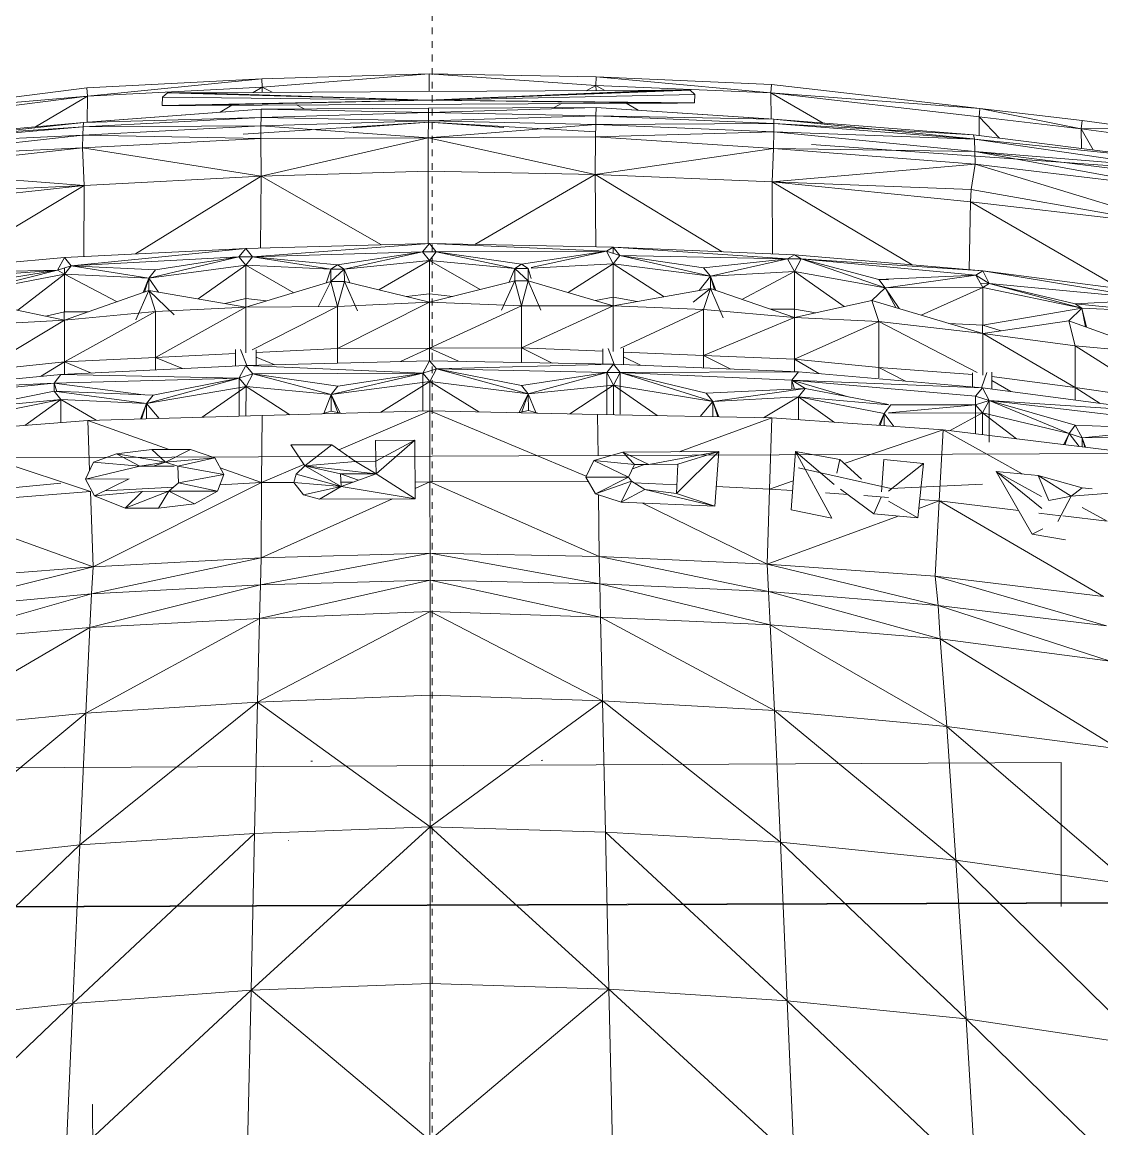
# Model space of a CAD drawing. Header units: inches. Extents: x -4830 to -242, y 9551 to 12925.
# Drawn here: x -4174.17 to -4154.26, y 10722.81 to 10743.21 of the extents above; entities that cross this region are included whole.
import ezdxf

# ---------------------------------------------------------------- set-up
doc = ezdxf.new("R2010")
doc.units = ezdxf.units.IN
doc.header["$MEASUREMENT"] = 0
doc.linetypes.add('Aligning Line 1_8_', pattern=[0.25, 0.125, -0.125])
for name, color, linetype, lineweight in [('0-1', 7, 'Continuous', 5), ('0-2', 7, 'Continuous', 9), ('A-GENM', 5, 'Continuous', 9), ('G-ANNO-SYMB-1', 147, 'Aligning Line 1_8_', 9)]:
    doc.layers.add(name, color=color, linetype=linetype, lineweight=lineweight)

# ---------------------------------------------------------------- blocks, each defined once
blk = doc.blocks.new('Land_Rover_Evoque_-_SUV_Car_Vehicle_Automobile_13067 - Land Rover EVOQUE_dwg-V132-FLOOR PLAN - 2ND FLOOR')
at = {"layer": 'A-GENM'}
for p, q in [((-0.07666, 2.589), (0.00157, 2.59135)), ((0.00157, 2.59135), (-0.07653, 2.58509)), ((0.00157, 2.59135), (0.07983, 2.5898)), ((0.00157, 2.59135), (0.00157, 2.58301)), ((0.00157, 2.59135), (0.07968, 2.58585)), ((0.07983, 2.5898), (0.07968, 2.58585)), ((0.07983, 2.5898), (0.16174, 2.58627)), ((0.07983, 2.5898), (0.1615, 2.58237)), ((-0.15858, 2.58469), (-0.25614, 2.57246)), ((-0.07666, 2.589), (-0.15858, 2.58469)), ((-0.15858, 2.58469), (-0.15833, 2.58076)), ((-0.07666, 2.589), (-0.15833, 2.58076)), ((-0.15833, 2.58076), (-0.07653, 2.58509)), ((-0.0807, 2.58259), (-0.07653, 2.58509)), ((-0.07666, 2.589), (-0.07653, 2.58509)), ((-0.07653, 2.58509), (-0.07654, 2.58261)), ((-0.07653, 2.58509), (-0.07181, 2.58264)), ((0.07502, 2.58338), (0.07968, 2.58585)), ((0.07968, 2.58585), (0.07969, 2.5834)), ((0.07968, 2.58585), (0.0838, 2.58342)), ((0.07968, 2.58585), (0.1615, 2.58237)), ((0.16174, 2.58627), (0.1615, 2.58237)), ((0.16174, 2.58627), (0.25932, 2.57505)), ((-0.25614, 2.57246), (-0.15833, 2.58076)), ((-0.2559, 2.56855), (-0.15833, 2.58076)), ((-0.18265, 2.56651), (-0.15833, 2.58076)), ((-0.15833, 2.58076), (-0.15843, 2.56861)), ((-0.1231, 2.58043), (-0.12327, 2.57643)), ((-0.12089, 2.5824), (-0.1231, 2.58043)), ((0.0013, 2.57903), (-0.1231, 2.58043)), ((0.0013, 2.57903), (-0.1231, 2.58043)), ((-0.11524, 2.58242), (-0.12089, 2.5824)), ((0.0013, 2.57903), (-0.12089, 2.5824)), ((0.0013, 2.57903), (-0.12089, 2.5824)), ((-0.10751, 2.58246), (-0.11524, 2.58242)), ((0.0013, 2.57903), (-0.11524, 2.58242)), ((0.0013, 2.57903), (-0.11524, 2.58242)), ((0.11033, 2.58356), (-0.10751, 2.58246)), ((0.0013, 2.57903), (-0.10751, 2.58246)), ((0.0013, 2.57903), (-0.10751, 2.58246)), ((0.12369, 2.58361), (0.0013, 2.57903)), ((0.12369, 2.58361), (0.0013, 2.57903)), ((0.11807, 2.5836), (0.0013, 2.57903)), ((0.11807, 2.5836), (0.0013, 2.57903)), ((0.0013, 2.57903), (0.11033, 2.58356)), ((0.0013, 2.57903), (0.11033, 2.58356)), ((0.0013, 2.57903), (0.12589, 2.58166)), ((0.0013, 2.57903), (0.12589, 2.58166)), ((0.11807, 2.5836), (0.11033, 2.58356)), ((0.12369, 2.58361), (0.11807, 2.5836)), ((0.12369, 2.58361), (0.12589, 2.58166)), ((0.12589, 2.58166), (0.12573, 2.57766)), ((0.25932, 2.57505), (0.1615, 2.58237)), ((0.16161, 2.57019), (0.1615, 2.58237)), ((0.1615, 2.58237), (0.186, 2.56826)), ((0.1615, 2.58237), (0.25907, 2.57112)), ((-0.07701, 2.57478), (-0.16017, 2.5685)), ((-0.07701, 2.57478), (-0.15998, 2.56853)), ((0.0013, 2.57903), (-0.12327, 2.57643)), ((0.0013, 2.57903), (-0.12327, 2.57643)), ((-0.12327, 2.57643), (-0.12108, 2.57642)), ((0.0013, 2.57903), (-0.12108, 2.57642)), ((0.0013, 2.57903), (-0.12108, 2.57642)), ((-0.12108, 2.57642), (-0.11544, 2.57646)), ((0.0013, 2.57903), (-0.11544, 2.57646)), ((0.0013, 2.57903), (-0.11544, 2.57646)), ((-0.11544, 2.57646), (-0.10771, 2.57649)), ((0.0013, 2.57903), (-0.10771, 2.57649)), ((0.0013, 2.57903), (-0.10771, 2.57649)), ((-0.10771, 2.57649), (0.11012, 2.57756)), ((-0.09612, 2.57334), (-0.09074, 2.57657)), ((-0.07701, 2.57478), (-0.07707, 2.57081)), ((-0.07701, 2.57478), (0.00141, 2.57519)), ((-0.07701, 2.57478), (0.00134, 2.57514)), ((-0.07701, 2.57478), (0.00128, 2.57318)), ((-0.06044, 2.57672), (-0.05693, 2.57489)), ((0.07971, 2.57553), (0.00128, 2.57318)), ((0.00134, 2.57514), (0.00128, 2.57318)), ((0.0013, 2.57903), (0.11012, 2.57756)), ((0.0013, 2.57903), (0.11012, 2.57756)), ((0.0013, 2.57903), (0.11786, 2.57759)), ((0.0013, 2.57903), (0.11786, 2.57759)), ((0.0013, 2.57903), (0.12351, 2.57764)), ((0.0013, 2.57903), (0.12351, 2.57764)), ((0.0013, 2.57903), (0.12573, 2.57766)), ((0.0013, 2.57903), (0.12573, 2.57766)), ((0.00134, 2.57514), (0.07971, 2.57553)), ((0.07971, 2.57553), (0.00141, 2.57519)), ((0.06007, 2.57545), (0.06362, 2.57733)), ((0.07971, 2.57553), (0.07965, 2.57161)), ((0.07971, 2.57553), (0.16279, 2.57014)), ((0.07971, 2.57553), (0.16285, 2.57008)), ((0.09388, 2.57748), (0.09936, 2.57426)), ((0.11012, 2.57756), (0.11786, 2.57759)), ((0.11786, 2.57759), (0.12351, 2.57764)), ((0.12351, 2.57764), (0.12573, 2.57766)), ((0.25932, 2.57505), (0.25907, 2.57112)), ((0.25932, 2.57505), (0.30719, 2.5694)), ((0.25932, 2.57505), (0.30671, 2.5655)), ((-0.16033, 2.5665), (-0.07707, 2.57081)), ((-0.16017, 2.5685), (-0.07707, 2.57081)), ((-0.07707, 2.57081), (-0.07712, 2.56689)), ((-0.07712, 2.56689), (0.00123, 2.56921)), ((-0.07707, 2.57081), (0.00128, 2.57318)), ((-0.07707, 2.57081), (0.00123, 2.56921)), ((0.00117, 2.56135), (0.00123, 2.56921)), ((0.00128, 2.57318), (0.00123, 2.56921)), ((0.07965, 2.57161), (0.00123, 2.56921)), ((0.00123, 2.56921), (0.07959, 2.56763)), ((0.00128, 2.57318), (0.07965, 2.57161)), ((0.07965, 2.57161), (0.07959, 2.56763)), ((0.07965, 2.57161), (0.16285, 2.57008)), ((0.07965, 2.57161), (0.16292, 2.56809)), ((0.16279, 2.57014), (0.16021, 2.57025)), ((0.2562, 2.56081), (0.16279, 2.57014)), ((0.16285, 2.57008), (0.25637, 2.56273)), ((0.16285, 2.57008), (0.2562, 2.56081)), ((0.16285, 2.57008), (0.16292, 2.56809)), ((0.25907, 2.56239), (0.25907, 2.57112)), ((0.25907, 2.57112), (0.26851, 2.56119)), ((0.25907, 2.57112), (0.30671, 2.5655)), ((0.30719, 2.5694), (0.30671, 2.5655)), ((0.30719, 2.5694), (0.33419, 2.56566)), ((-0.25422, 2.55821), (-0.16033, 2.5665)), ((-0.16017, 2.5685), (-0.25367, 2.56022)), ((-0.25367, 2.56022), (-0.16033, 2.5665)), ((-0.15998, 2.56853), (-0.25335, 2.55829)), ((-0.16017, 2.5685), (-0.25335, 2.55829)), ((-0.1604, 2.56254), (-0.07712, 2.56689)), ((-0.16033, 2.5665), (-0.1604, 2.56254)), ((-0.16017, 2.5685), (-0.16033, 2.5665)), ((-0.16033, 2.5665), (-0.07712, 2.56689)), ((0.00146, 2.56864), (-0.08548, 2.56305)), ((-0.07712, 2.56097), (-0.07712, 2.56689)), ((0.00117, 2.56135), (-0.07712, 2.56689)), ((-0.03389, 2.56594), (0.00146, 2.56864)), ((0.00117, 2.56135), (0.07959, 2.56763)), ((0.03651, 2.56623), (0.00146, 2.56864)), ((0.00146, 2.56864), (0.07943, 2.5642)), ((0.07948, 2.56174), (0.07959, 2.56763)), ((0.07948, 2.56174), (0.16285, 2.56414)), ((0.16292, 2.56809), (0.07959, 2.56763)), ((0.07959, 2.56763), (0.16285, 2.56414)), ((0.1628, 2.55628), (0.16285, 2.56414)), ((0.16292, 2.56809), (0.16285, 2.56414)), ((0.25681, 2.56073), (0.16285, 2.56414)), ((0.16285, 2.56414), (0.25701, 2.55486)), ((0.16292, 2.56809), (0.25637, 2.56273)), ((0.16292, 2.56809), (0.25681, 2.56073)), ((0.33419, 2.56566), (0.30671, 2.5655)), ((0.30681, 2.55635), (0.30671, 2.5655)), ((0.30671, 2.5655), (0.31234, 2.55565)), ((0.30671, 2.5655), (0.33468, 2.56172)), ((-0.25451, 2.55229), (-0.1604, 2.56254)), ((-0.25422, 2.55821), (-0.1604, 2.56254)), ((-0.16057, 2.55665), (-0.1604, 2.56254)), ((-0.16057, 2.55665), (-0.07712, 2.56097)), ((-0.07712, 2.56097), (-0.1604, 2.56254)), ((-0.07712, 2.56097), (0.00117, 2.56135)), ((-0.07712, 2.56097), (-0.07702, 2.54336)), ((0.00117, 2.56135), (-0.07702, 2.54336)), ((0.00117, 2.56135), (0.00116, 2.54569)), ((0.00117, 2.56135), (0.07948, 2.56174)), ((0.00117, 2.56135), (0.07933, 2.54413)), ((0.07948, 2.56174), (0.07933, 2.54413)), ((0.07948, 2.56174), (0.1628, 2.55628)), ((0.25637, 2.56273), (0.3455, 2.55145)), ((0.25637, 2.56273), (0.25681, 2.56073)), ((0.25681, 2.56073), (0.25701, 2.55486)), ((0.25681, 2.56073), (0.3455, 2.55145)), ((0.25681, 2.56073), (0.34764, 2.54751)), ((-0.25482, 2.5464), (-0.16057, 2.55665)), ((-0.16057, 2.55665), (-0.25451, 2.55229)), ((-0.16057, 2.55665), (-0.15985, 2.53905)), ((-0.16057, 2.55665), (-0.07702, 2.54336)), ((0.1628, 2.55628), (0.07933, 2.54413)), ((0.1628, 2.55628), (0.16218, 2.54067)), ((0.1628, 2.55628), (0.25719, 2.54894)), ((0.1628, 2.55628), (0.25701, 2.55486)), ((0.1805, 2.5582), (0.34726, 2.54644)), ((0.25719, 2.54894), (0.25701, 2.55486)), ((0.35146, 2.53769), (0.25701, 2.55486)), ((0.25701, 2.55486), (0.34764, 2.54751)), ((0.25701, 2.55486), (0.34955, 2.54358)), ((0.25719, 2.54894), (0.16218, 2.54067)), ((0.25719, 2.54894), (0.2552, 2.53718)), ((0.25719, 2.54894), (0.35146, 2.53769)), ((0.25719, 2.54894), (0.35217, 2.52006)), ((-0.25482, 2.5464), (-0.15985, 2.53905)), ((-0.15985, 2.53905), (-0.07702, 2.54336)), ((-0.13585, 2.50701), (-0.07702, 2.54336)), ((-0.07702, 2.54336), (-0.07726, 2.50976)), ((-0.07702, 2.54336), (0.00116, 2.54569)), ((-0.07702, 2.54336), (-0.02072, 2.51125)), ((0.00117, 2.5118), (0.00116, 2.54569)), ((0.00116, 2.54569), (0.07933, 2.54413)), ((0.023, 2.51143), (0.07933, 2.54413)), ((0.07933, 2.54413), (0.07963, 2.51034)), ((0.07933, 2.54413), (0.13878, 2.50802)), ((0.07933, 2.54413), (0.16218, 2.54067)), ((-0.15985, 2.53905), (-0.25286, 2.53466)), ((-0.25262, 2.52879), (-0.15985, 2.53905)), ((-0.22438, 2.50023), (-0.15985, 2.53905)), ((-0.15985, 2.53905), (-0.15993, 2.50581)), ((0.16229, 2.50703), (0.16218, 2.54067)), ((0.16218, 2.54067), (0.22771, 2.5019)), ((0.16218, 2.54067), (0.25496, 2.53132)), ((0.16218, 2.54067), (0.2552, 2.53718)), ((0.25496, 2.53132), (0.2552, 2.53718)), ((0.35217, 2.52006), (0.2552, 2.53718)), ((0.25429, 2.49963), (0.25496, 2.53132)), ((0.25496, 2.53132), (0.32534, 2.49064)), ((0.25496, 2.53132), (0.35217, 2.52006)), ((-0.08423, 2.50958), (-0.16908, 2.50535)), ((-0.16588, 2.50143), (-0.08423, 2.50958)), ((-0.08739, 2.50563), (-0.08423, 2.50958)), ((-0.08423, 2.50958), (0.00174, 2.51184)), ((-0.08109, 2.50564), (-0.08423, 2.50958)), ((-0.08109, 2.50564), (0.00174, 2.51184)), ((-0.08109, 2.50564), (-0.00144, 2.50792)), ((-0.04127, 2.5019), (-0.00144, 2.50792)), ((-0.03811, 2.49992), (-0.00144, 2.50792)), ((-0.00144, 2.50792), (0.00174, 2.51184)), ((-0.00144, 2.50792), (0.00494, 2.50793)), ((-0.00144, 2.50792), (0.00176, 2.50399)), ((0.00174, 2.51184), (0.08768, 2.51018)), ((0.00174, 2.51184), (0.00494, 2.50793)), ((0.00174, 2.51184), (0.08456, 2.50822)), ((0.00494, 2.50793), (0.00176, 2.50399)), ((0.00494, 2.50793), (0.08456, 2.50822)), ((0.00494, 2.50793), (0.04481, 2.5022)), ((0.00494, 2.50793), (0.04166, 2.50024)), ((0.08456, 2.50822), (0.04481, 2.5022)), ((0.08456, 2.50822), (0.04941, 2.50058)), ((0.08456, 2.50822), (0.08768, 2.51018)), ((0.08456, 2.50822), (0.09091, 2.5063)), ((0.08456, 2.50822), (0.08773, 2.50236)), ((0.08768, 2.51018), (0.17256, 2.50659)), ((0.08768, 2.51018), (0.09091, 2.5063)), ((0.08768, 2.51018), (0.16936, 2.50463)), ((0.08768, 2.51018), (0.08768, 2.50727)), ((-0.16908, 2.50535), (-0.25719, 2.49719)), ((-0.17225, 2.49947), (-0.16908, 2.50535)), ((-0.16588, 2.50143), (-0.16908, 2.50535)), ((-0.16588, 2.50143), (-0.08739, 2.50563)), ((-0.12964, 2.49571), (-0.08739, 2.50563)), ((-0.12964, 2.49571), (-0.0842, 2.50173)), ((-0.12648, 2.49961), (-0.08739, 2.50563)), ((-0.0842, 2.50173), (-0.10649, 2.48592)), ((-0.08739, 2.50563), (-0.08109, 2.50564)), ((-0.08739, 2.50563), (-0.0842, 2.50173)), ((-0.0842, 2.50173), (-0.08421, 2.48609)), ((-0.0842, 2.50173), (-0.08109, 2.50564)), ((-0.0842, 2.50173), (-0.0444, 2.4999)), ((-0.0842, 2.50173), (-0.06177, 2.48885)), ((-0.08109, 2.50564), (-0.04127, 2.5019)), ((-0.08109, 2.50564), (-0.0444, 2.4999)), ((-0.0444, 2.4999), (-0.04127, 2.5019)), ((-0.04127, 2.5019), (-0.03811, 2.49992)), ((-0.03811, 2.49992), (0.00176, 2.50399)), ((0.00176, 2.50399), (-0.02192, 2.49017)), ((0.00176, 2.50399), (0.00175, 2.48836)), ((0.04166, 2.50024), (0.00176, 2.50399)), ((0.00176, 2.50399), (0.02548, 2.49034)), ((0.04481, 2.5022), (0.04166, 2.50024)), ((0.04795, 2.50026), (0.04481, 2.5022)), ((0.08773, 2.50236), (0.04941, 2.50034)), ((0.08773, 2.50236), (0.06674, 2.48894)), ((0.08773, 2.50236), (0.0877, 2.48671)), ((0.09091, 2.5063), (0.08773, 2.50236)), ((0.1332, 2.49666), (0.08773, 2.50236)), ((0.08773, 2.50236), (0.11162, 2.48699)), ((0.09091, 2.5063), (0.13, 2.50055)), ((0.09091, 2.5063), (0.16936, 2.50463)), ((0.09091, 2.5063), (0.1332, 2.49666)), ((0.16936, 2.50463), (0.13, 2.50055)), ((0.16936, 2.50463), (0.1332, 2.49666)), ((0.16936, 2.50463), (0.17256, 2.50659)), ((0.16936, 2.50463), (0.17575, 2.50464)), ((0.16936, 2.50463), (0.17257, 2.49879)), ((0.17256, 2.50659), (0.26065, 2.49909)), ((0.17256, 2.50659), (0.17575, 2.50464)), ((0.17575, 2.50464), (0.17257, 2.49879)), ((0.17575, 2.50464), (0.21198, 2.495)), ((0.17575, 2.50464), (0.26065, 2.49909)), ((0.17575, 2.50464), (0.25748, 2.49713)), ((0.17575, 2.50464), (0.21504, 2.49108)), ((-0.17225, 2.49947), (-0.25719, 2.49719)), ((-0.17225, 2.49947), (-0.25718, 2.49329)), ((-0.2115, 2.48953), (-0.17225, 2.49947)), ((-0.2115, 2.48953), (-0.16905, 2.49752)), ((-0.20844, 2.49344), (-0.17225, 2.49947)), ((-0.16905, 2.49752), (-0.19093, 2.48065)), ((-0.17225, 2.49947), (-0.16588, 2.50143)), ((-0.17225, 2.49947), (-0.16905, 2.49752)), ((-0.16908, 2.50045), (-0.16909, 2.49752)), ((-0.16905, 2.49752), (-0.16907, 2.4799)), ((-0.16905, 2.49752), (-0.16588, 2.50143)), ((-0.16905, 2.49752), (-0.12964, 2.49571)), ((-0.16905, 2.49752), (-0.14445, 2.48462)), ((-0.16588, 2.50143), (-0.12648, 2.49961)), ((-0.16588, 2.50143), (-0.12964, 2.49571)), ((-0.12964, 2.49571), (-0.12648, 2.49961)), ((-0.0444, 2.4999), (-0.0466, 2.49339)), ((-0.0444, 2.4999), (-0.03811, 2.49992)), ((-0.0444, 2.4999), (-0.04437, 2.49406)), ((-0.03811, 2.49992), (-0.04437, 2.49406)), ((-0.03811, 2.49992), (-0.03805, 2.49406)), ((-0.03811, 2.49992), (-0.03556, 2.49346)), ((0.04166, 2.50024), (0.03909, 2.49373)), ((0.04795, 2.50026), (0.04166, 2.50024)), ((0.04166, 2.50024), (0.04166, 2.49437)), ((0.04166, 2.50024), (0.04801, 2.49442)), ((0.04795, 2.50026), (0.04801, 2.49442)), ((0.04795, 2.50026), (0.04941, 2.49548)), ((0.1332, 2.49666), (0.1279, 2.48986)), ((0.1332, 2.49666), (0.13, 2.50055)), ((0.17257, 2.49879), (0.1332, 2.49666)), ((0.1332, 2.49666), (0.13322, 2.4908)), ((0.1332, 2.49666), (0.13521, 2.49011)), ((0.1332, 2.49666), (0.13579, 2.48991)), ((0.17257, 2.49879), (0.14797, 2.48571)), ((0.17257, 2.49879), (0.21504, 2.49108)), ((0.17257, 2.49879), (0.19589, 2.48235)), ((0.17257, 2.49879), (0.17257, 2.48117)), ((0.25748, 2.49713), (0.21198, 2.495)), ((0.25748, 2.49713), (0.21654, 2.4913)), ((0.26065, 2.49909), (0.25748, 2.49713)), ((0.25748, 2.49713), (0.26067, 2.49128)), ((0.25748, 2.49713), (0.2636, 2.49324)), ((0.26065, 2.49909), (0.3333, 2.4896)), ((0.26065, 2.49909), (0.34213, 2.48572)), ((0.26065, 2.49909), (0.2636, 2.49324)), ((-0.12964, 2.49571), (-0.13226, 2.48891)), ((-0.12964, 2.49571), (-0.13167, 2.48912)), ((-0.12964, 2.49571), (-0.12964, 2.48983)), ((-0.12964, 2.49571), (-0.12501, 2.48905)), ((-0.04437, 2.49406), (-0.08416, 2.48216)), ((-0.05035, 2.4823), (-0.04437, 2.49406)), ((-0.04437, 2.49406), (-0.03805, 2.49406)), ((-0.04437, 2.49406), (-0.04125, 2.48233)), ((-0.03805, 2.49406), (-0.04125, 2.48233)), ((0.00181, 2.48444), (-0.03805, 2.49406)), ((-0.03805, 2.49406), (-0.03188, 2.48042)), ((0.04166, 2.49437), (0.00181, 2.48444)), ((0.04166, 2.49437), (0.03544, 2.48065)), ((0.04166, 2.49437), (0.04801, 2.49442)), ((0.04166, 2.49437), (0.04484, 2.48264)), ((0.04801, 2.49442), (0.04484, 2.48264)), ((0.04801, 2.49442), (0.08775, 2.48279)), ((0.04801, 2.49442), (0.0539, 2.48072)), ((0.21654, 2.49484), (0.21198, 2.495)), ((0.21504, 2.49108), (0.21198, 2.495)), ((0.26067, 2.49128), (0.21504, 2.49108)), ((0.26067, 2.49128), (0.23182, 2.47836)), ((0.2636, 2.49324), (0.25953, 2.49338)), ((0.2636, 2.49324), (0.26067, 2.49128)), ((0.30707, 2.48165), (0.26067, 2.49128)), ((0.26067, 2.49128), (0.26067, 2.47369)), ((0.30386, 2.48361), (0.2636, 2.49324)), ((0.30707, 2.48165), (0.2636, 2.49324)), ((0.34213, 2.48572), (0.2636, 2.49324)), ((-0.12964, 2.48983), (-0.16901, 2.47599)), ((-0.13566, 2.47613), (-0.12964, 2.48983)), ((-0.12964, 2.48983), (-0.11772, 2.47843)), ((-0.12964, 2.48983), (-0.08416, 2.48216)), ((-0.12964, 2.48983), (-0.12644, 2.48006)), ((-0.09385, 2.48379), (-0.08421, 2.48609)), ((-0.08425, 2.48609), (-0.08425, 2.48215)), ((-0.07461, 2.48501), (-0.08421, 2.48609)), ((-0.00906, 2.48706), (0.00175, 2.48836)), ((0.00172, 2.48836), (0.00172, 2.48443)), ((0.01265, 2.48714), (0.00175, 2.48836)), ((0.07939, 2.48524), (0.0877, 2.48671)), ((0.08767, 2.48671), (0.08767, 2.48279)), ((0.09896, 2.48477), (0.0877, 2.48671)), ((0.13322, 2.4908), (0.08775, 2.48279)), ((0.13322, 2.4908), (0.12521, 2.48437)), ((0.13322, 2.4908), (0.13003, 2.48098)), ((0.13322, 2.4908), (0.17261, 2.47722)), ((0.13322, 2.4908), (0.1392, 2.47712)), ((0.21504, 2.49108), (0.20882, 2.4852)), ((0.21504, 2.49108), (0.21996, 2.48189)), ((0.21504, 2.49108), (0.2215, 2.48143)), ((-0.20522, 2.48369), (-0.16901, 2.47599)), ((-0.08416, 2.48216), (-0.12644, 2.45853)), ((-0.08416, 2.48216), (-0.12644, 2.48006)), ((-0.08416, 2.48216), (-0.08417, 2.46066)), ((-0.08416, 2.48216), (-0.04125, 2.48233)), ((-0.08114, 2.46219), (-0.04125, 2.48233)), ((0.00181, 2.48444), (-0.04125, 2.46277)), ((0.00181, 2.48444), (-0.04125, 2.48233)), ((-0.04125, 2.46277), (-0.04125, 2.48233)), ((0.04484, 2.48264), (0.00181, 2.48444)), ((0.00181, 2.48444), (0.00181, 2.46292)), ((0.04484, 2.48264), (0.00181, 2.46292)), ((0.04484, 2.48264), (0.08775, 2.48279)), ((0.08775, 2.48279), (0.04484, 2.4631)), ((0.04484, 2.48264), (0.04484, 2.4631)), ((0.08775, 2.48279), (0.13003, 2.48098)), ((0.08775, 2.48279), (0.08776, 2.4613)), ((0.13003, 2.48098), (0.09118, 2.4629)), ((0.13003, 2.48098), (0.17261, 2.47722)), ((0.13003, 2.48098), (0.13004, 2.45951)), ((0.16127, 2.48113), (0.17257, 2.48117)), ((0.17253, 2.48117), (0.17252, 2.47722)), ((0.18262, 2.47943), (0.17257, 2.48117)), ((0.17261, 2.47722), (0.20882, 2.4852)), ((0.26072, 2.46977), (0.20882, 2.4852)), ((0.212, 2.47543), (0.20882, 2.4852)), ((0.30707, 2.48165), (0.26067, 2.47369)), ((0.30094, 2.47576), (0.30707, 2.48165)), ((0.34213, 2.48572), (0.30386, 2.48361)), ((0.30707, 2.48165), (0.30386, 2.48361)), ((0.34387, 2.47984), (0.30386, 2.48361)), ((0.30707, 2.48165), (0.34387, 2.47984)), ((0.30707, 2.48165), (0.30882, 2.47291)), ((0.30707, 2.48165), (0.30916, 2.47279)), ((-0.20842, 2.45238), (-0.16901, 2.47599)), ((-0.16901, 2.47599), (-0.20841, 2.47388)), ((-0.17769, 2.47783), (-0.16907, 2.4799)), ((-0.16911, 2.4799), (-0.16911, 2.47598)), ((-0.15778, 2.47994), (-0.16907, 2.4799)), ((-0.16901, 2.45643), (-0.12644, 2.48006)), ((-0.16901, 2.47599), (-0.12644, 2.48006)), ((-0.16901, 2.45643), (-0.16901, 2.47599)), ((-0.12644, 2.45853), (-0.12644, 2.48006)), ((0.17261, 2.47722), (0.13004, 2.45951)), ((0.17261, 2.47722), (0.17261, 2.45769)), ((0.17261, 2.47722), (0.212, 2.47543)), ((0.26072, 2.46977), (0.30094, 2.47576)), ((0.30094, 2.47576), (0.34366, 2.46029)), ((0.3039, 2.46404), (0.30094, 2.47576)), ((0.17261, 2.45769), (0.212, 2.47543)), ((0.212, 2.47543), (0.212, 2.45392)), ((0.212, 2.47543), (0.25811, 2.45156)), ((0.212, 2.47543), (0.26072, 2.46977)), ((0.24476, 2.47451), (0.26067, 2.47369)), ((0.26063, 2.47369), (0.26063, 2.4698)), ((0.26931, 2.47105), (0.26067, 2.47369)), ((0.26072, 2.45021), (0.26072, 2.46977)), ((0.26072, 2.46977), (0.30391, 2.4445)), ((0.26072, 2.46977), (0.3039, 2.46404)), ((-0.12644, 2.45853), (-0.08901, 2.46042)), ((-0.089, 2.45453), (-0.08901, 2.46227)), ((-0.08378, 2.45477), (-0.08662, 2.46222)), ((-0.07931, 2.4609), (-0.04125, 2.46277)), ((-0.07931, 2.45489), (-0.07931, 2.46213)), ((0.00181, 2.46292), (-0.04125, 2.46277)), ((-0.04125, 2.46277), (-0.04124, 2.4559)), ((0.00181, 2.46292), (-0.01182, 2.45668)), ((0.00181, 2.46292), (0.0018, 2.45705)), ((0.00181, 2.46292), (0.04484, 2.4631)), ((0.00181, 2.46292), (0.01542, 2.45679)), ((0.04484, 2.4631), (0.08291, 2.4615)), ((0.04484, 2.4631), (0.04484, 2.45623)), ((0.04484, 2.4631), (0.0592, 2.45595)), ((0.08292, 2.4555), (0.08291, 2.46265)), ((0.08815, 2.4554), (0.08534, 2.46272)), ((0.09261, 2.46294), (0.09262, 2.45521)), ((0.09261, 2.4611), (0.13004, 2.45951)), ((0.30391, 2.4445), (0.3039, 2.46404)), ((0.34366, 2.43876), (0.3039, 2.46404)), ((0.3039, 2.46404), (0.34366, 2.46029)), ((-0.16901, 2.45643), (-0.20842, 2.45238)), ((-0.16901, 2.45643), (-0.18031, 2.44966)), ((-0.16901, 2.45643), (-0.16902, 2.45065)), ((-0.12644, 2.45853), (-0.16901, 2.45643)), ((-0.15639, 2.45126), (-0.16901, 2.45643)), ((-0.12644, 2.45853), (-0.11382, 2.45332)), ((-0.12644, 2.45853), (-0.12644, 2.45271)), ((0.00185, 2.45705), (-0.08413, 2.45476)), ((-0.07931, 2.45869), (-0.07055, 2.45512)), ((-0.00131, 2.45117), (0.00185, 2.45705)), ((0.0878, 2.45541), (0.00185, 2.45705)), ((0.00504, 2.45317), (0.00185, 2.45705)), ((0.00504, 2.45317), (0.0878, 2.45541)), ((0.0847, 2.45149), (0.0878, 2.45541)), ((0.17451, 2.45182), (0.0878, 2.45541)), ((0.091, 2.4515), (0.0878, 2.45541)), ((0.09261, 2.45885), (0.10046, 2.45489)), ((0.13004, 2.45951), (0.17261, 2.45769)), ((0.13004, 2.45951), (0.13004, 2.45366)), ((0.13004, 2.45951), (0.14272, 2.45314)), ((0.17261, 2.45769), (0.212, 2.45392)), ((0.17261, 2.45769), (0.17261, 2.4519)), ((0.17261, 2.45769), (0.1839, 2.451)), ((-0.1708, 2.45056), (-0.25683, 2.44243)), ((-0.17388, 2.4466), (-0.1708, 2.45056)), ((-0.08413, 2.45476), (-0.1708, 2.45056)), ((-0.0873, 2.44887), (-0.1708, 2.45056)), ((-0.08725, 2.44896), (-0.08413, 2.45476)), ((-0.08097, 2.45089), (-0.08701, 2.44896)), ((-0.08097, 2.45089), (-0.08413, 2.45476)), ((-0.00131, 2.45117), (-0.08413, 2.45476)), ((-0.08097, 2.45089), (-0.08409, 2.445)), ((-0.08097, 2.45089), (-0.00131, 2.45117)), ((-0.08097, 2.45089), (-0.04113, 2.44516)), ((-0.08097, 2.45089), (-0.04425, 2.4412)), ((-0.04425, 2.4412), (-0.00131, 2.45117)), ((-0.00131, 2.45117), (-0.04113, 2.44516)), ((-0.00133, 2.43354), (-0.00131, 2.45117)), ((-0.00131, 2.45117), (0.00504, 2.45317)), ((-0.00131, 2.45117), (0.00188, 2.44728)), ((0.00504, 2.45317), (0.00188, 2.44728)), ((0.00504, 2.45317), (0.0449, 2.44547)), ((0.00504, 2.45317), (0.0847, 2.45149)), ((0.00504, 2.45317), (0.04802, 2.44154)), ((0.0847, 2.45149), (0.0449, 2.44547)), ((0.0847, 2.45149), (0.04802, 2.44154)), ((0.0847, 2.45149), (0.08469, 2.43195)), ((0.091, 2.4515), (0.0847, 2.45149)), ((0.0847, 2.45149), (0.08783, 2.44561)), ((0.091, 2.4515), (0.08783, 2.44561)), ((0.091, 2.4515), (0.17451, 2.45182)), ((0.091, 2.4515), (0.091, 2.43195)), ((0.091, 2.4515), (0.13121, 2.44187)), ((0.17131, 2.44788), (0.091, 2.4515)), ((0.091, 2.4515), (0.1344, 2.43797)), ((0.17131, 2.44788), (0.17451, 2.45182)), ((0.17451, 2.45182), (0.26051, 2.44431)), ((0.212, 2.45392), (0.25582, 2.45058)), ((0.212, 2.45392), (0.212, 2.44896)), ((0.212, 2.45392), (0.22447, 2.44746)), ((0.25582, 2.45135), (0.25582, 2.44472)), ((0.26259, 2.45157), (0.26001, 2.44433)), ((0.26489, 2.45166), (0.26489, 2.44373)), ((-0.17388, 2.4466), (-0.25683, 2.44243)), ((-0.17388, 2.4466), (-0.25364, 2.4385)), ((-0.17388, 2.4466), (-0.0873, 2.44887)), ((-0.17388, 2.4466), (-0.17386, 2.44273)), ((-0.17388, 2.4466), (-0.13206, 2.4411)), ((-0.17388, 2.4466), (-0.17262, 2.44268)), ((-0.0873, 2.44887), (-0.13065, 2.43702)), ((-0.13065, 2.43702), (-0.08409, 2.445)), ((-0.0873, 2.44887), (-0.12747, 2.44092)), ((-0.10456, 2.43054), (-0.08409, 2.445)), ((-0.08729, 2.43128), (-0.0873, 2.44887)), ((-0.0873, 2.44887), (-0.08409, 2.445)), ((-0.08409, 2.445), (-0.08414, 2.43111)), ((-0.06361, 2.43168), (-0.08409, 2.445)), ((-0.04425, 2.4412), (-0.08409, 2.445)), ((-0.04425, 2.4412), (0.00188, 2.44728)), ((-0.04425, 2.4412), (-0.04113, 2.44516)), ((-0.02101, 2.43288), (0.00188, 2.44728)), ((0.00188, 2.44728), (0.00186, 2.43353)), ((0.04802, 2.44154), (0.00188, 2.44728)), ((0.0248, 2.43305), (0.00188, 2.44728)), ((0.04802, 2.44154), (0.0449, 2.44547)), ((0.04802, 2.44154), (0.08783, 2.44561)), ((0.06737, 2.43216), (0.08783, 2.44561)), ((0.1344, 2.43797), (0.08783, 2.44561)), ((0.10827, 2.43132), (0.08783, 2.44561)), ((0.08783, 2.44561), (0.08786, 2.43173)), ((0.17131, 2.44369), (0.17131, 2.44788)), ((0.17131, 2.44788), (0.17263, 2.44375)), ((0.17131, 2.44369), (0.17131, 2.44788)), ((0.17131, 2.44788), (0.17758, 2.44398)), ((0.17131, 2.44788), (0.19831, 2.44001)), ((0.17131, 2.44788), (0.25732, 2.44039)), ((0.17131, 2.44788), (0.26051, 2.44431)), ((0.26489, 2.44966), (0.30391, 2.4445)), ((0.26489, 2.44777), (0.2738, 2.44255)), ((-0.17386, 2.44273), (-0.21385, 2.43475)), ((-0.17386, 2.44273), (-0.12747, 2.44092)), ((-0.17386, 2.44273), (-0.13065, 2.43702)), ((-0.17386, 2.44273), (-0.17078, 2.43882)), ((-0.13065, 2.43702), (-0.12747, 2.44092)), ((-0.04775, 2.43235), (-0.04425, 2.4412)), ((-0.04423, 2.4334), (-0.04425, 2.4412)), ((-0.04425, 2.4412), (-0.04117, 2.43276)), ((-0.04425, 2.4412), (-0.04003, 2.43252)), ((0.04802, 2.44154), (0.04377, 2.43282)), ((0.04802, 2.44154), (0.04493, 2.43307)), ((0.05149, 2.43274), (0.04802, 2.44154)), ((0.04802, 2.44154), (0.04805, 2.43374)), ((0.17758, 2.44398), (0.13121, 2.44187)), ((0.1344, 2.43797), (0.13121, 2.44187)), ((0.17758, 2.44398), (0.1344, 2.43797)), ((0.1344, 2.43797), (0.17452, 2.44008)), ((0.15801, 2.43031), (0.17452, 2.44008)), ((0.17452, 2.44008), (0.17444, 2.42936)), ((0.17758, 2.44398), (0.17452, 2.44008)), ((0.21454, 2.4324), (0.17452, 2.44008)), ((0.19133, 2.42818), (0.17452, 2.44008)), ((0.21654, 2.43641), (0.17452, 2.44008)), ((0.17758, 2.44398), (0.21654, 2.43652)), ((0.25732, 2.44039), (0.26051, 2.44431)), ((0.25732, 2.44039), (0.26372, 2.43845)), ((0.25732, 2.44039), (0.25734, 2.43645)), ((0.34689, 2.43288), (0.26051, 2.44431)), ((0.26372, 2.43845), (0.26051, 2.44431)), ((0.30391, 2.4445), (0.3039, 2.43857)), ((0.30391, 2.4445), (0.31567, 2.43701)), ((0.30391, 2.4445), (0.34366, 2.43876)), ((-0.17078, 2.43882), (-0.21385, 2.43475)), ((-0.21077, 2.43083), (-0.17078, 2.43882)), ((-0.18764, 2.42678), (-0.17078, 2.43882)), ((-0.13065, 2.43702), (-0.17078, 2.43882)), ((-0.15425, 2.42916), (-0.17078, 2.43882)), ((-0.17078, 2.43882), (-0.17072, 2.42808)), ((-0.13065, 2.43702), (-0.13349, 2.42974)), ((-0.13065, 2.43702), (-0.13297, 2.42975)), ((-0.13065, 2.43702), (-0.13064, 2.42982)), ((-0.13065, 2.43702), (-0.1247, 2.42998)), ((0.1344, 2.43797), (0.12846, 2.43091)), ((0.1344, 2.43797), (0.13443, 2.43079)), ((0.1344, 2.43797), (0.13671, 2.43074)), ((0.1344, 2.43797), (0.13723, 2.43073)), ((0.21454, 2.4324), (0.2176, 2.43632)), ((0.25734, 2.43645), (0.21654, 2.43259)), ((0.25734, 2.43645), (0.2176, 2.43632)), ((0.25731, 2.4228), (0.25734, 2.43645)), ((0.26372, 2.43845), (0.25734, 2.43645)), ((0.25734, 2.43645), (0.26054, 2.43257)), ((0.26372, 2.43845), (0.26054, 2.43257)), ((0.26372, 2.43845), (0.2637, 2.4189)), ((0.26372, 2.43845), (0.30398, 2.42687)), ((0.34396, 2.42896), (0.26372, 2.43845)), ((0.26372, 2.43845), (0.30104, 2.42293)), ((0.26372, 2.43845), (0.34689, 2.43288)), ((-0.2382, 2.42289), (-0.15808, 2.42906)), ((-0.2382, 2.42289), (-0.15808, 2.42906)), ((-0.07652, 2.43132), (-0.15808, 2.42906)), ((-0.15808, 2.42906), (-0.07652, 2.43132)), ((-0.15726, 2.40579), (-0.15808, 2.42906)), ((-0.1201, 2.4155), (-0.15808, 2.42906)), ((-0.07678, 2.40003), (-0.07652, 2.43132)), ((0.00194, 2.43353), (-0.07652, 2.43132)), ((-0.07652, 2.43132), (0.00194, 2.43353)), ((-0.04423, 2.4334), (-0.04857, 2.43211)), ((-0.04423, 2.4334), (-0.03927, 2.43237)), ((-0.04067, 2.4154), (0.00194, 2.43353)), ((0.08042, 2.43188), (0.00194, 2.43353)), ((0.07515, 2.40293), (0.00194, 2.43353)), ((0.00199, 2.40029), (0.00194, 2.43353)), ((0.00194, 2.43353), (0.08042, 2.43188)), ((0.04805, 2.43374), (0.04307, 2.43267)), ((0.04805, 2.43374), (0.0524, 2.43247)), ((0.16195, 2.43023), (0.08042, 2.43188)), ((0.08063, 2.41252), (0.08042, 2.43188)), ((0.08042, 2.43188), (0.16195, 2.43023)), ((0.11865, 2.41441), (0.16195, 2.43023)), ((0.1609, 2.39698), (0.16195, 2.43023)), ((0.2421, 2.42465), (0.16195, 2.43023)), ((0.16195, 2.43023), (0.2421, 2.42465)), ((0.21454, 2.4324), (0.21201, 2.42674)), ((0.21268, 2.4267), (0.21454, 2.4324)), ((0.21455, 2.42657), (0.21454, 2.4324)), ((0.21454, 2.4324), (0.21913, 2.42625)), ((0.21654, 2.43241), (0.26054, 2.43257)), ((0.24515, 2.42428), (0.26054, 2.43257)), ((0.26054, 2.43257), (0.26053, 2.42241)), ((0.30104, 2.42293), (0.26054, 2.43257)), ((0.27651, 2.42047), (0.26054, 2.43257)), ((0.19586, 2.40889), (0.2421, 2.42465)), ((0.24031, 2.39141), (0.2421, 2.42465)), ((0.32001, 2.41517), (0.2421, 2.42465)), ((0.27907, 2.40404), (0.2421, 2.42465)), ((0.2421, 2.42465), (0.32001, 2.41517)), ((0.30104, 2.42293), (0.30398, 2.42687)), ((0.3501, 2.42509), (0.30398, 2.42687)), ((0.30717, 2.42099), (0.30398, 2.42687)), ((0.3501, 2.42509), (0.30717, 2.42099)), ((-0.2382, 2.42289), (-0.15691, 2.3958)), ((-0.00503, 2.41982), (-0.02343, 2.41975)), ((-0.02343, 2.41975), (-0.02333, 2.40999)), ((-0.00503, 2.41982), (-0.02333, 2.40999)), ((-0.00503, 2.41982), (-0.02323, 2.4041)), ((-0.00503, 2.41982), (-0.00496, 2.39245)), ((0.30104, 2.42293), (0.29869, 2.41777)), ((0.29914, 2.41771), (0.30104, 2.42293)), ((0.30717, 2.42099), (0.30104, 2.42293)), ((0.3058, 2.4169), (0.30104, 2.42293)), ((0.30717, 2.42099), (0.34692, 2.42115)), ((0.30717, 2.42099), (0.30718, 2.41673)), ((0.30717, 2.42099), (0.30843, 2.41658)), ((0.30717, 2.42099), (0.30872, 2.41655)), ((-0.44708, 2.41074), (0.44898, 2.41403)), ((-0.12823, 2.41546), (-0.14466, 2.41347)), ((-0.11011, 2.41554), (-0.12823, 2.41546)), ((-0.12823, 2.41546), (-0.12183, 2.40963)), ((-0.11011, 2.41554), (-0.12183, 2.40963)), ((-0.11011, 2.41554), (-0.0987, 2.41165)), ((-0.04396, 2.41771), (-0.06319, 2.41767)), ((-0.05658, 2.40789), (-0.06319, 2.41767)), ((-0.05658, 2.40789), (-0.04396, 2.41771)), ((-0.03288, 2.40994), (-0.04396, 2.41771)), ((0.09221, 2.41431), (0.07874, 2.41037)), ((0.13719, 2.41449), (0.09221, 2.41431)), ((0.09776, 2.40845), (0.09221, 2.41431)), ((0.10444, 2.40848), (0.09221, 2.41431)), ((0.13719, 2.41449), (0.10444, 2.40848)), ((0.1174, 2.39484), (0.13719, 2.41449)), ((0.11806, 2.40856), (0.13719, 2.41449)), ((0.13528, 2.38903), (0.13719, 2.41449)), ((0.17098, 2.38721), (0.17302, 2.41461)), ((0.17302, 2.41461), (0.19377, 2.41078)), ((0.17302, 2.41461), (0.19, 2.38339)), ((0.17302, 2.41461), (0.1912, 2.39903)), ((-0.15547, 2.40948), (-0.15925, 2.40167)), ((-0.14466, 2.41347), (-0.15547, 2.40948)), ((-0.13385, 2.40762), (-0.15547, 2.40948)), ((-0.12183, 2.40963), (-0.14466, 2.41347)), ((-0.14466, 2.41347), (-0.13385, 2.40762)), ((-0.12183, 2.40963), (-0.13385, 2.40762)), ((-0.12183, 2.40963), (-0.12761, 2.40764)), ((-0.12183, 2.40963), (-0.0987, 2.41165)), ((-0.12183, 2.40963), (-0.11606, 2.40769)), ((-0.0987, 2.41165), (-0.11606, 2.40769)), ((-0.0987, 2.41165), (-0.09452, 2.40385)), ((-0.07678, 2.40003), (-0.05696, 2.40846)), ((-0.03288, 2.40994), (-0.05658, 2.40789)), ((-0.02333, 2.40999), (-0.03288, 2.40994)), ((-0.02323, 2.4041), (-0.03288, 2.40994)), ((-0.02333, 2.40999), (-0.02323, 2.4041)), ((0.07874, 2.41037), (0.07494, 2.40251)), ((0.09487, 2.40258), (0.07874, 2.41037)), ((0.09776, 2.40845), (0.07874, 2.41037)), ((0.09487, 2.40258), (0.09776, 2.40845)), ((0.09676, 2.40642), (0.10239, 2.40847)), ((0.09776, 2.40845), (0.10444, 2.40848)), ((0.11806, 2.40856), (0.10444, 2.40848)), ((0.11806, 2.40856), (0.1174, 2.39484)), ((0.19238, 2.40444), (0.19377, 2.41078)), ((0.2039, 2.40163), (0.19377, 2.41078)), ((0.21439, 2.41084), (0.21334, 2.39565)), ((0.21439, 2.41084), (0.2329, 2.40896)), ((0.21654, 2.39593), (0.2329, 2.40896)), ((0.2329, 2.40896), (0.23025, 2.38353)), ((-0.13385, 2.40762), (-0.15925, 2.40167)), ((-0.13385, 2.40762), (-0.12761, 2.40764)), ((-0.11772, 2.40768), (-0.12761, 2.40764)), ((-0.11606, 2.40769), (-0.11562, 2.39986)), ((-0.11606, 2.40769), (-0.09452, 2.40385)), ((-0.09452, 2.40385), (-0.11562, 2.39986)), ((-0.09452, 2.40385), (-0.09739, 2.39602)), ((-0.07678, 2.40003), (-0.09618, 2.40695)), ((-0.06169, 2.40004), (-0.06059, 2.40397)), ((-0.06059, 2.40397), (-0.05658, 2.40789)), ((-0.03962, 2.39818), (-0.06059, 2.40397)), ((-0.02323, 2.4041), (-0.05658, 2.40789)), ((-0.03962, 2.39818), (-0.05658, 2.40789)), ((-0.05658, 2.40789), (-0.03992, 2.40404)), ((-0.02323, 2.4041), (-0.03992, 2.40404)), ((-0.03962, 2.39818), (-0.03992, 2.40404)), ((-0.03992, 2.40404), (-0.03147, 2.40112)), ((-0.02323, 2.4041), (-0.03962, 2.39818)), ((-0.02323, 2.4041), (-0.00496, 2.39245)), ((0.17441, 2.40685), (0.21763, 2.3972)), ((0.26702, 2.4052), (0.28374, 2.3759)), ((0.26702, 2.4052), (0.28664, 2.40331)), ((0.26702, 2.4052), (0.28834, 2.38786)), ((0.26702, 2.4052), (0.28812, 2.39351)), ((0.28664, 2.40331), (0.30727, 2.39752)), ((0.28664, 2.40331), (0.29156, 2.39161)), ((0.28664, 2.40331), (0.30212, 2.39357)), ((-0.17077, 2.39969), (-0.21385, 2.39563)), ((-0.15925, 2.40167), (-0.13877, 2.40172)), ((-0.15925, 2.40167), (-0.15495, 2.39386)), ((-0.15565, 2.36059), (-0.07678, 2.40003)), ((-0.13877, 2.40172), (-0.15495, 2.39386)), ((-0.11562, 2.39986), (-0.12024, 2.39591)), ((-0.11562, 2.39986), (-0.09739, 2.39602)), ((-0.0963, 2.399), (-0.07678, 2.40003)), ((-0.07706, 2.36479), (-0.07678, 2.40003)), ((-0.07678, 2.40003), (-0.06169, 2.40008)), ((-0.05721, 2.3942), (-0.06169, 2.40004)), ((-0.03962, 2.39818), (-0.06169, 2.40004)), ((-0.03962, 2.39818), (-0.05721, 2.3942)), ((-0.03962, 2.39818), (-0.04974, 2.39227)), ((-0.03972, 2.40015), (-0.03411, 2.40017)), ((-0.00496, 2.39245), (-0.03962, 2.39818)), ((-0.00498, 2.40027), (0.00199, 2.40029)), ((-0.00497, 2.39717), (0.00199, 2.40029)), ((0.07608, 2.40056), (0.00199, 2.40029)), ((0.08112, 2.36539), (0.00199, 2.40029)), ((0.00199, 2.40029), (0.00203, 2.36703)), ((0.09487, 2.40258), (0.07494, 2.40251)), ((0.07494, 2.40251), (0.0795, 2.39472)), ((0.09487, 2.40258), (0.0795, 2.39472)), ((0.09635, 2.40061), (0.0795, 2.39472)), ((0.09635, 2.40061), (0.09153, 2.39084)), ((0.09635, 2.40061), (0.09487, 2.40258)), ((0.1025, 2.39673), (0.09635, 2.40061)), ((0.09761, 2.39982), (0.1176, 2.39892)), ((0.13596, 2.3981), (0.1609, 2.39698)), ((0.1609, 2.39698), (0.17199, 2.40075)), ((0.26057, 2.39933), (0.21761, 2.39719)), ((-0.22424, 2.39057), (-0.15691, 2.3958)), ((-0.15691, 2.3958), (-0.15565, 2.36059)), ((-0.15495, 2.39386), (-0.13262, 2.39587)), ((-0.15495, 2.39386), (-0.1407, 2.38803)), ((-0.15023, 2.39615), (-0.11797, 2.39785)), ((-0.12024, 2.39591), (-0.1407, 2.38803)), ((-0.13262, 2.39587), (-0.1407, 2.38803)), ((-0.12024, 2.39591), (-0.13262, 2.39587)), ((-0.12024, 2.39591), (-0.125, 2.38809)), ((-0.09739, 2.39602), (-0.12024, 2.39591)), ((-0.12024, 2.39591), (-0.1082, 2.39011)), ((-0.09739, 2.39602), (-0.1082, 2.39011)), ((-0.04974, 2.39227), (-0.05721, 2.3942)), ((0.0795, 2.39472), (0.09153, 2.39084)), ((0.08112, 2.36539), (0.08083, 2.39429)), ((0.1025, 2.39673), (0.09153, 2.39084)), ((0.1174, 2.39484), (0.1025, 2.39673)), ((0.13528, 2.38903), (0.1025, 2.39673)), ((0.1174, 2.39484), (0.13528, 2.38903)), ((0.15972, 2.36177), (0.1609, 2.39698)), ((0.1609, 2.39698), (0.17165, 2.39622)), ((0.18701, 2.39515), (0.19749, 2.39441)), ((0.19413, 2.39688), (0.20975, 2.38539)), ((0.20505, 2.39388), (0.21654, 2.39308)), ((0.21317, 2.39325), (0.20975, 2.38539)), ((0.29156, 2.39161), (0.30212, 2.39357)), ((0.29576, 2.38183), (0.30212, 2.39357)), ((0.30727, 2.39752), (0.30212, 2.39357)), ((0.32234, 2.39513), (0.30212, 2.39357)), ((0.31192, 2.39711), (0.30727, 2.39752)), ((-0.1407, 2.38803), (-0.125, 2.38809)), ((-0.1082, 2.39011), (-0.125, 2.38809)), ((-0.07706, 2.36479), (-0.01557, 2.39241)), ((-0.00496, 2.39245), (-0.04974, 2.39227)), ((0.13528, 2.38903), (0.09153, 2.39084)), ((0.1014, 2.39043), (0.15972, 2.36177)), ((0.21654, 2.39133), (0.23025, 2.38353)), ((0.2307, 2.38788), (0.24031, 2.39141)), ((0.23114, 2.39205), (0.24031, 2.39141)), ((0.24031, 2.39141), (0.23848, 2.35618)), ((0.24031, 2.39141), (0.31715, 2.34672)), ((0.24031, 2.39141), (0.27746, 2.3869)), ((0.31882, 2.38188), (0.30714, 2.38839)), ((-0.22713, 2.38632), (-0.15565, 2.36059)), ((0.15972, 2.36177), (0.22112, 2.38436)), ((0.17098, 2.38721), (0.19, 2.38339)), ((0.23025, 2.38353), (0.20975, 2.38539)), ((0.28686, 2.38576), (0.29721, 2.3845)), ((0.29811, 2.38439), (0.31882, 2.38188)), ((0.28374, 2.3759), (0.28886, 2.37842)), ((0.28374, 2.3759), (0.29935, 2.3732)), ((-0.07735, 2.35209), (0.00203, 2.36703)), ((-0.07706, 2.36479), (0.00203, 2.36703)), ((0.08112, 2.36539), (0.00203, 2.36703)), ((0.00203, 2.36703), (0.08144, 2.35268)), ((0.00203, 2.36703), (0.00205, 2.35433)), ((-0.15638, 2.3479), (-0.07706, 2.36479)), ((-0.15565, 2.36059), (-0.07706, 2.36479)), ((-0.07735, 2.35209), (-0.07706, 2.36479)), ((0.08112, 2.36539), (0.16046, 2.34906)), ((0.08112, 2.36539), (0.15972, 2.36177)), ((0.08112, 2.36539), (0.08144, 2.35268)), ((0.16046, 2.34906), (0.15972, 2.36177)), ((0.15972, 2.36177), (0.23848, 2.35618)), ((0.15972, 2.36177), (0.23974, 2.3425)), ((-0.23566, 2.34074), (-0.15565, 2.36059)), ((-0.23445, 2.35445), (-0.15565, 2.36059)), ((-0.15565, 2.36059), (-0.15638, 2.3479)), ((-0.1571, 2.33224), (-0.07735, 2.35209)), ((-0.15638, 2.3479), (-0.07735, 2.35209)), ((-0.07772, 2.33643), (0.00205, 2.35433)), ((-0.07772, 2.33643), (-0.07735, 2.35209)), ((-0.07735, 2.35209), (0.00205, 2.35433)), ((0.00205, 2.35433), (0.00204, 2.33967)), ((0.08144, 2.35268), (0.00205, 2.35433)), ((0.00205, 2.35433), (0.08181, 2.33701)), ((0.16046, 2.34906), (0.08144, 2.35268)), ((0.08144, 2.35268), (0.08181, 2.33701)), ((0.08144, 2.35268), (0.1612, 2.33341)), ((0.23848, 2.35618), (0.23974, 2.3425)), ((0.23848, 2.35618), (0.31715, 2.34672)), ((0.23848, 2.35618), (0.31862, 2.33301)), ((-0.23663, 2.3251), (-0.15638, 2.3479)), ((-0.23566, 2.34074), (-0.15638, 2.3479)), ((-0.15638, 2.3479), (-0.1571, 2.33224)), ((0.16046, 2.34906), (0.1612, 2.33341)), ((0.16046, 2.34906), (0.23974, 2.3425)), ((0.16046, 2.34906), (0.24072, 2.32685)), ((0.23974, 2.3425), (0.24072, 2.32685)), ((0.23974, 2.3425), (0.31862, 2.33301)), ((0.23974, 2.3425), (0.32034, 2.3164)), ((-0.15907, 2.29215), (-0.07772, 2.33643)), ((-0.1571, 2.33224), (-0.07772, 2.33643)), ((-0.07865, 2.29731), (0.00204, 2.33967)), ((-0.07865, 2.29731), (-0.07772, 2.33643)), ((-0.07772, 2.33643), (0.00204, 2.33967)), ((0.00204, 2.33967), (0.08181, 2.33701)), ((0.00204, 2.33967), (0.08272, 2.29791)), ((0.00204, 2.33967), (0.00204, 2.30055)), ((0.08181, 2.33701), (0.1612, 2.33341)), ((0.08181, 2.33701), (0.16317, 2.29332)), ((0.08181, 2.33701), (0.08272, 2.29791)), ((-0.23969, 2.28404), (-0.1571, 2.33224)), ((-0.23663, 2.3251), (-0.1571, 2.33224)), ((-0.1571, 2.33224), (-0.15907, 2.29215)), ((0.1612, 2.33341), (0.24072, 2.32685)), ((0.1612, 2.33341), (0.2438, 2.28581)), ((0.1612, 2.33341), (0.16317, 2.29332)), ((0.24072, 2.32685), (0.2438, 2.28581)), ((0.24072, 2.32685), (0.32034, 2.3164)), ((0.24072, 2.32685), (0.32428, 2.27535)), ((-0.07865, 2.29731), (0.00204, 2.30055)), ((0.08272, 2.29791), (0.00204, 2.30055)), ((0.00204, 2.30055), (0.00204, 2.23896)), ((-0.16189, 2.23055), (-0.07865, 2.29731)), ((-0.15907, 2.29215), (-0.07865, 2.29731)), ((-0.08007, 2.23573), (-0.07865, 2.29731)), ((-0.07865, 2.29731), (0.00204, 2.23896)), ((0.08272, 2.29791), (0.00204, 2.23896)), ((0.16317, 2.29332), (0.08272, 2.29791)), ((0.16598, 2.23175), (0.08272, 2.29791)), ((0.08272, 2.29791), (0.08414, 2.23634)), ((-0.244, 2.22145), (-0.15907, 2.29215)), ((-0.23969, 2.28404), (-0.15907, 2.29215)), ((-0.15907, 2.29215), (-0.16189, 2.23055)), ((0.2438, 2.28581), (0.16317, 2.29332)), ((0.16317, 2.29332), (0.24807, 2.22323)), ((0.16317, 2.29332), (0.16598, 2.23175)), ((0.2438, 2.28581), (0.24807, 2.22323)), ((0.2438, 2.28581), (0.32428, 2.27535)), ((0.2438, 2.28581), (0.32991, 2.21182)), ((0.29734, 2.26901), (-0.29371, 2.26609)), ((-0.05368, 2.26964), (-0.0529, 2.26966)), ((0.05404, 2.27002), (0.05479, 2.27003)), ((0.29734, 2.26901), (0.2974, 2.20156)), ((-0.08165, 2.16244), (0.00204, 2.23896)), ((-0.08007, 2.23573), (0.00204, 2.23896)), ((0.00203, 2.16566), (0.00204, 2.23896)), ((0.08414, 2.23634), (0.00204, 2.23896)), ((0.08571, 2.16301), (0.00204, 2.23896)), ((-0.16511, 2.15624), (-0.08007, 2.23573)), ((-0.16189, 2.23055), (-0.08007, 2.23573)), ((-0.08007, 2.23573), (-0.08165, 2.16244)), ((-0.06418, 2.23251), (-0.06408, 2.23254)), ((0.16598, 2.23175), (0.08414, 2.23634)), ((0.16917, 2.15747), (0.08414, 2.23634)), ((0.08414, 2.23634), (0.08571, 2.16301)), ((-0.24881, 2.14714), (-0.16189, 2.23055)), ((-0.244, 2.22145), (-0.16189, 2.23055)), ((-0.16189, 2.23055), (-0.16511, 2.15624)), ((0.24807, 2.22323), (0.16598, 2.23175)), ((0.16598, 2.23175), (0.25284, 2.149)), ((0.16598, 2.23175), (0.16917, 2.15747)), ((0.24807, 2.22323), (0.25284, 2.149)), ((0.24807, 2.22323), (0.32991, 2.21182)), ((0.24807, 2.22323), (0.33628, 2.13658)), ((0.00065, 2.20236), (-0.45389, 2.2007)), ((0.0015, 2.20202), (-0.35682, 2.20073)), ((0.45517, 2.20402), (0.00065, 2.20236)), ((0.3598, 2.20336), (0.0015, 2.20202)), ((-0.08165, 2.16244), (0.00203, 2.16566)), ((0.002, 2.09234), (0.00203, 2.16566)), ((0.08571, 2.16301), (0.00203, 2.16566)), ((-0.08165, 2.16244), (-0.16844, 2.08195)), ((-0.16511, 2.15624), (-0.08165, 2.16244)), ((-0.08335, 2.08909), (-0.08165, 2.16244)), ((0.002, 2.09234), (-0.08165, 2.16244)), ((0.002, 2.09234), (0.08571, 2.16301)), ((0.16917, 2.15747), (0.08571, 2.16301)), ((0.08734, 2.08972), (0.08571, 2.16301)), ((0.08571, 2.16301), (0.17243, 2.08319)), ((-0.16511, 2.15624), (-0.25348, 2.07186)), ((-0.24881, 2.14714), (-0.16511, 2.15624)), ((-0.16511, 2.15624), (-0.16844, 2.08195)), ((0.25284, 2.149), (0.16917, 2.15747)), ((0.16917, 2.15747), (0.17243, 2.08319)), ((0.16917, 2.15747), (0.25749, 2.07373)), ((0.25284, 2.149), (0.33628, 2.13658)), ((0.25284, 2.149), (0.34264, 2.06137)), ((0.25284, 2.149), (0.25749, 2.07373)), ((-0.15588, 2.10889), (-0.15575, 2.10898)), ((-0.15588, 2.10889), (-0.15539, 1.85387))]:
    blk.add_line(p, q, dxfattribs=at)
blk = doc.blocks.new('Land_Rover_Evoque_-_SUV_Car_Vehicle_Automobile_13067 - Land_Rover_Evoque_-_SUV_Car_Vehicle_Automobile_13067-V133-FLOOR PLAN - 2ND FLOOR')
at = {"xscale": 39.40029010366786, "yscale": 39.40029010366786, "zscale": 39.40029010366786, "rotation": 180}
blk.add_blockref('Land_Rover_Evoque_-_SUV_Car_Vehicle_Automobile_13067 - Land Rover EVOQUE_dwg-V132-FLOOR PLAN - 2ND FLOOR', (-0.026, 10.27), dxfattribs=at)
blk = doc.blocks.new('CTR  - Topography_rvt-1-FLOOR PLAN - 2ND FLOOR')
at = {"layer": '0-2', "rotation": 180}
blk.add_blockref('Land_Rover_Evoque_-_SUV_Car_Vehicle_Automobile_13067 - Land_Rover_Evoque_-_SUV_Car_Vehicle_Automobile_13067-V133-FLOOR PLAN - 2ND FLOOR', (-4166.757, 10650.433), dxfattribs=at)
blk = doc.blocks.new('CTR - 1st Phase - Common Walls_rvt-1-FLOOR PLAN - 2ND FLOOR')
at = {"layer": 'G-ANNO-SYMB-1'}
blk.add_line((-4166.612, 9706.24), (-4166.612, 12428.118), dxfattribs=at)

msp = doc.modelspace()

# ---------------------------------------------------------------- block references
at = {"layer": '0-1'}
for name in ['CTR  - Topography_rvt-1-FLOOR PLAN - 2ND FLOOR', 'CTR - 1st Phase - Common Walls_rvt-1-FLOOR PLAN - 2ND FLOOR']:
    msp.add_blockref(name, (0, 0), dxfattribs=at)

doc.saveas('drawing.dxf')
